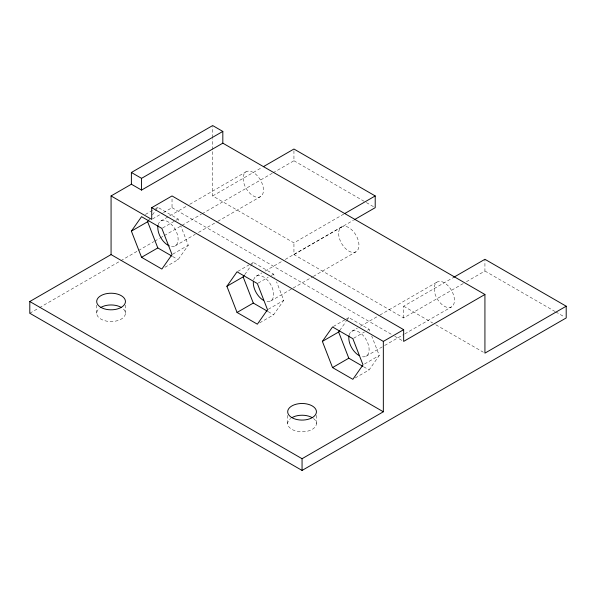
<?xml version="1.0" encoding="UTF-8"?>
<svg xmlns="http://www.w3.org/2000/svg" width="596" height="596" viewBox="0 0 596 596"><rect width="100%" height="100%" fill="white"/><g stroke="black" fill="none" stroke-linecap="round" stroke-linejoin="round"><path stroke-width="0.45" stroke-dasharray="2.98 2.23" d="M96.708 313.25L96.708 305.13M125.443 313.25L125.443 305.13M163.431 212.638L172.028 207.676L172.028 197.745M343.825 214.061L293.94 242.87L212.66 195.942L212.66 150.564M212.66 149.641L212.66 138.525M212.66 137.601L212.66 126.486M287.697 423.518L287.697 415.397M463.204 283.562L403.656 317.944L293.94 254.596L293.94 242.87M272.998 172.84L293.94 160.756L293.94 150.825M316.431 423.518L316.431 415.397M403.656 317.944L403.656 306.21L452.737 277.87M466.422 281.707L484.928 271.024L484.928 259.29M148.717 220.229L149.782 218.71M152.457 214.903L157.806 207.296L178.122 219.03L179.433 222.405M164.965 267.261L178.122 259.662L188.284 245.209L180.744 225.787M244.747 274.6L253.3 262.434L273.616 274.16L274.927 277.542M259.685 322.846L273.616 314.8L283.778 300.347L276.566 281.766M339.705 330.497L346.12 321.371M346.656 320.611L348.794 317.564L369.11 329.297L370.421 332.672M355.179 377.976L369.11 369.93L379.272 355.477L371.733 336.055M145.417 214.448L154.707 209.084M155.481 208.637L157.806 207.296M152.494 218.955L162.648 213.085M160.778 221.041L186.541 206.164M189.759 204.309L246.118 171.767M212.66 195.942L261.748 167.603M162.641 227.963L175.03 220.818M175.798 220.371L178.122 219.03M29.8 313.25L38.658 308.139M39.463 307.67L119.99 261.175M120.802 260.713L137.706 250.946M138.518 250.484L153.813 241.648M154.617 241.186L159.452 238.393M160.257 237.931L163.475 236.068M164.287 235.606L181.199 225.847M182.004 225.377L201.329 214.217M202.133 213.755L272.193 173.309M175.149 245.925L195.272 234.303M198.49 232.447L217.011 221.757M217.816 221.287L260.482 196.658M172.803 254.149L188.284 245.209M237.819 271.366L250.201 264.222M250.976 263.775L253.3 262.434M256.273 276.171L261.912 272.916M265.131 271.061L282.035 261.301M285.26 259.439L341.612 226.905M293.94 254.596L353.48 220.222M258.135 283.1L268.2 277.289M271.299 275.501L273.616 274.16M270.644 301.055L312.505 276.887M313.31 276.425L355.976 251.788M268.297 309.287L283.778 300.347M333.313 326.504L345.702 319.352M346.47 318.905L348.794 317.564M351.774 331.309L357.406 328.053M360.625 326.191L379.145 315.507M379.95 315.038L437.106 282.042M353.637 338.237L364.469 331.979M367.568 330.191L369.11 329.297M366.138 356.192L383.846 345.963M384.651 345.501L403.976 334.349M404.781 333.879L451.477 306.925M364.566 363.97L379.272 355.477M293.94 160.756L365.557 202.104M366.361 202.565L373.603 206.745M484.928 271.024L554.936 311.44M555.74 311.902L564.591 317.012M403.656 306.21L432.622 322.935M435.84 324.798L483.319 352.206M172.028 207.676L391.594 334.438M394.805 336.293L402.047 340.472M172.654 256.504L178.122 259.662M268.148 311.641L273.616 314.8M363.642 366.771L369.11 369.93M123.514 309.1A14.364 8.292 0 0 1 119.818 319.829A14.364 8.292 0 0 1 100.91 319.113A14.364 8.292 0 0 1 99.674 308.199M313.459 418.467A14.364 8.292 0 0 1 311.768 429.634A14.364 8.292 0 0 1 292.36 429.634A14.364 8.292 0 0 1 290.662 418.467M158.149 224.781A14.364 8.292 60 0 1 175.149 229.333A14.364 8.292 60 0 1 170.59 246.334M253.643 279.911A14.364 8.292 60 0 1 270.644 284.471A14.364 8.292 60 0 1 266.092 301.464M349.144 335.049A14.364 8.292 60 0 1 366.138 339.601A14.364 8.292 60 0 1 361.586 356.602M243.138 178.346A14.364 8.292 60 0 0 258.381 197.306A14.364 8.292 60 0 0 258.381 176.99A14.364 8.292 60 0 0 243.138 178.346M338.64 233.483A14.364 8.292 60 0 0 353.875 252.436A14.364 8.292 60 0 0 353.875 232.12A14.364 8.292 60 0 0 338.64 233.483M434.134 288.613A14.364 8.292 60 0 0 449.369 307.573A14.364 8.292 60 0 0 449.369 287.257A14.364 8.292 60 0 0 434.134 288.613"/><path stroke-width="0.89" d="M566.2 306.21L484.928 353.137L484.928 294.484L403.656 341.404L403.656 329.67L383.34 341.404L383.34 411.784L111.072 254.596L29.8 301.516L29.8 313.25L302.06 470.438L566.2 317.944L566.2 306.21L484.928 259.29L453.541 277.408M111.072 254.596L111.072 195.942L131.388 184.216L141.55 190.079L222.822 143.159L484.928 294.484M131.388 184.216L131.388 172.482L212.66 125.562L222.822 131.425L222.822 143.159M141.55 190.079L141.55 178.346L222.822 131.425M302.06 470.438L302.06 458.711L383.34 411.784M263.358 166.679L293.94 149.022L375.212 195.942L375.212 207.676L354.285 219.753M131.388 231.136L141.55 216.683L161.866 228.41L172.028 254.596L161.866 269.049L141.55 257.316L131.388 231.136L147.644 221.749L148.717 220.229M226.89 286.266L237.044 271.813L257.36 283.547L267.522 309.734L257.36 324.187L237.044 312.453L226.89 286.266L243.138 276.887L244.211 275.367M322.384 341.404L332.538 326.951L352.862 338.677L363.016 364.864L352.862 379.317L332.538 367.583L322.384 341.404L338.64 332.017L339.705 330.497M111.072 195.942L151.712 219.403L151.712 207.676L172.028 195.942L403.656 329.67M141.55 257.316L157.806 247.936L171.871 256.056M344.63 213.599L375.212 195.942M237.044 312.453L253.3 303.066L267.366 311.186M332.538 367.583L348.794 358.203L362.86 366.324M131.388 172.482L141.55 178.346M151.712 207.676L383.34 341.404M29.8 301.516L302.06 458.711M338.64 332.017L348.794 358.203M243.138 276.887L253.3 303.066M147.644 221.749L157.806 247.936M100.91 307.387A14.364 8.292 0 0 0 124.951 303.669A14.364 8.292 0 0 0 107.355 293.508A14.364 8.292 0 0 0 100.91 307.387A14.364 8.292 0 0 1 121.234 307.387M291.906 417.654A14.364 8.292 0 0 0 315.94 413.937A14.364 8.292 0 0 0 298.343 403.775A14.364 8.292 0 0 0 291.906 417.654A14.364 8.292 0 0 1 312.222 417.654M169.286 245.88A14.364 8.292 60 0 1 158 225.437M263.462 300.347A14.364 8.292 60 0 1 253.389 281.267M358.956 355.477A14.364 8.292 60 0 1 348.988 335.704"/></g></svg>
